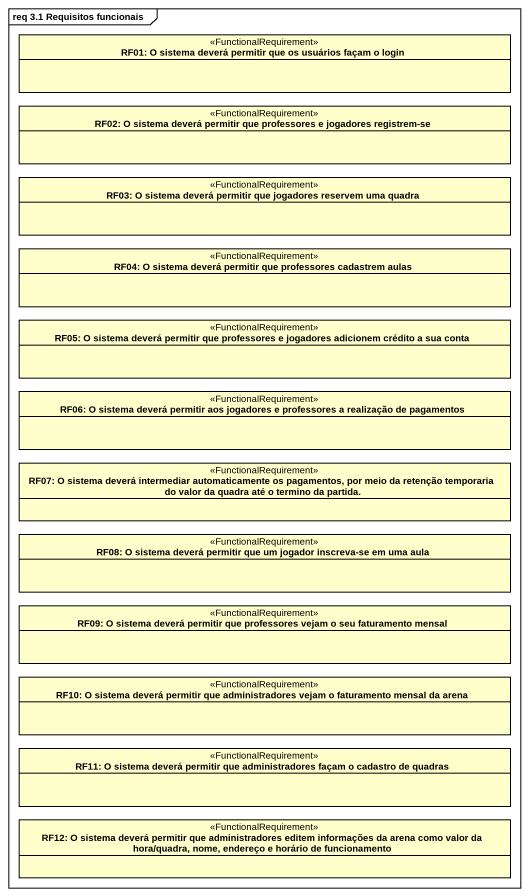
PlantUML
@startuml
mainframe req 3.1 Requisitos funcionais
hide circle
hide empty members
class "RF01: O sistema deverá permitir que os usuários façam o login" as RF01_O_sistema_deverá <<FunctionalRequirement>>
class "RF02: O sistema deverá permitir que professores e jogadores registrem-se" as RF02_O_sistema_deverá <<FunctionalRequirement>>
class "RF03: O sistema deverá permitir que jogadores reservem uma quadra" as RF03_O_sistema_deverá <<FunctionalRequirement>>
class "RF04: O sistema deverá permitir que professores cadastrem aulas" as RF04_O_sistema_deverá <<FunctionalRequirement>>
class "RF05: O sistema deverá permitir que professores e jogadores adicionem crédito a sua conta" as RF05_O_sistema_deverá <<FunctionalRequirement>>
class "RF06: O sistema deverá permitir aos jogadores e professores a realização de pagamentos" as RF06_O_sistema_deverá <<FunctionalRequirement>>
class "RF07: O sistema deverá intermediar automaticamente os pagamentos, por meio da retenção temporaria do valor da quadra até o termino da partida." as RF07_O_sistema_deverá <<FunctionalRequirement>>
class "RF08: O sistema deverá permitir que um jogador inscreva-se em uma aula" as RF08_O_sistema_deverá <<FunctionalRequirement>>
class "RF09: O sistema deverá permitir que professores vejam o seu faturamento mensal" as RF09_O_sistema_deverá <<FunctionalRequirement>>
class "RF10: O sistema deverá permitir que administradores vejam o faturamento mensal da arena" as RF10_O_sistema_deverá <<FunctionalRequirement>>
class "RF11: O sistema deverá permitir que administradores façam o cadastro de quadras" as RF11_O_sistema_deverá <<FunctionalRequirement>>
class "RF12: O sistema deverá permitir que administradores editem informações da arena como valor da hora/quadra, nome, endereço e horário de funcionamento" as RF12_O_sistema_deverá <<FunctionalRequirement>>
@enduml
